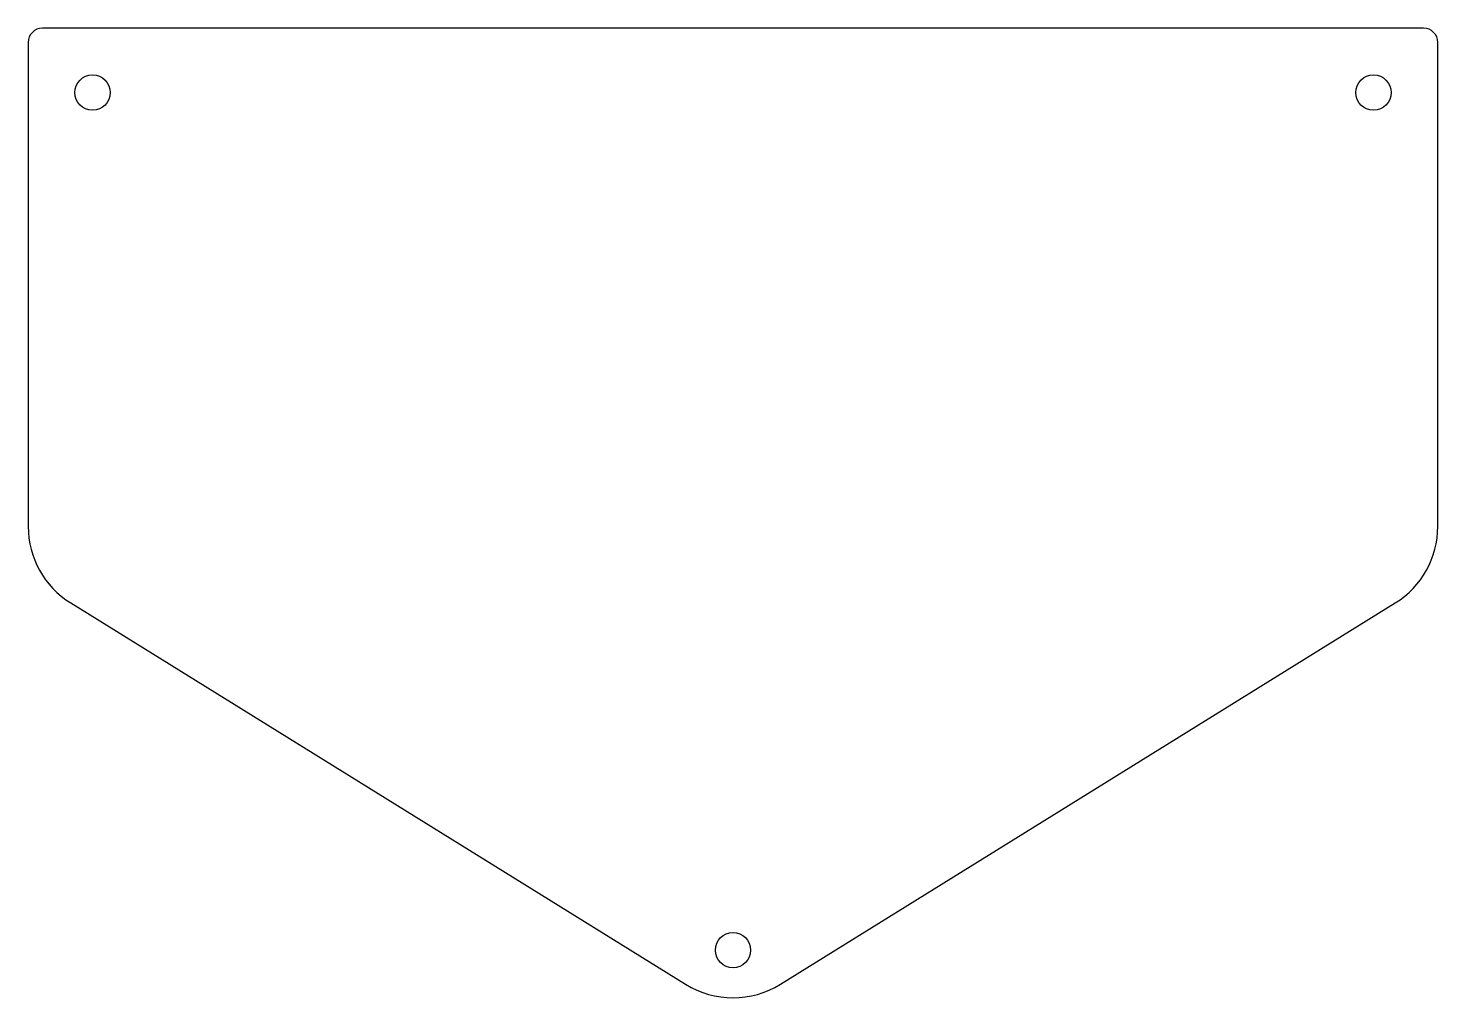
# Model space of a CAD drawing. Header units: millimetres. Extents: x -74 to 74, y 2 to 105.
import ezdxf

# ---------------------------------------------------------------- set-up
doc = ezdxf.new("R2010")
doc.units = ezdxf.units.MM
doc.layers.add('Sketch036', color=7, linetype='CONTINUOUS')

msp = doc.modelspace()

# ---------------------------------------------------------------- linework, layer by layer
at = {"layer": 'Sketch036'}
for p, q in [((73, 104.7), (-73, 104.7)), ((-74.5, 103.2), (-74.5, 52.0541)), ((74.5, 52.0541), (74.5, 103.2)), ((-70.0049, 43.9794), (-5.00494, 3.69047)), ((5.00494, 3.69047), (70.0049, 43.9794))]:
    msp.add_line(p, q, dxfattribs=at)
for centre in [(-67.7, 97.9), (67.7, 97.9), (0, 7.3)]:
    msp.add_circle(centre, 1.8669, dxfattribs=at)
for centre, radius, start, end in [((-73, 103.2), 1.5, 90, 180), ((73, 103.2), 1.5, 0, 90), ((-65, 52.0541), 9.5, 180, -121.792), ((65, 52.0541), 9.5, -58.2081, 0), ((0, 11.7652), 9.5, -121.792, -58.2081)]:
    msp.add_arc(centre, radius, start, end, dxfattribs=at)

doc.saveas('drawing.dxf')
